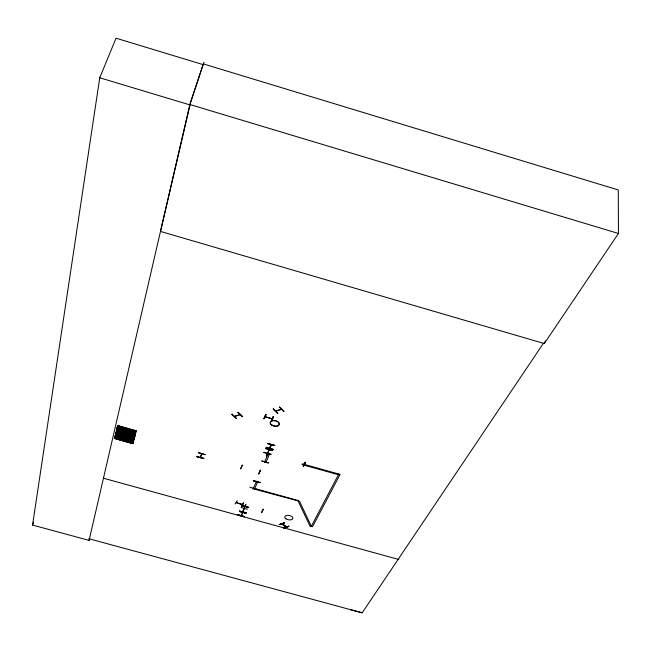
<?xml version="1.0" encoding="UTF-8"?>
<svg xmlns="http://www.w3.org/2000/svg" width="651" height="651" viewBox="0 0 651 651"><rect width="100%" height="100%" fill="white"/><g stroke="black" fill="none" stroke-linecap="round" stroke-linejoin="round"><path stroke-width="0.98" d="M242.742 511.743L244.092 508.488M242.961 511.8L243.197 511.051M244.361 508.537L243.922 508.805L244.263 508.496M244.337 508.594L243.059 511.751M245.46 505.721L245.158 506.291M245.687 505.786L245.199 506.299M269.27 449.678L267.374 453.332L267.585 452.933M256.795 481.179L256.868 481.602M268.814 449.955L268.977 449.597M269.734 448.515C274.901 439.156 267.61 449.361 269.937 448.23M271.28 445.072L271.093 444.674M241.057 515.584L242.856 512.549L241.09 515.673M265.055 462.584L265.16 462.251M265.136 462.316L264.688 462.552M241.48 515.429L241.562 514.998M240.186 414.736L234.466 416.51M200.516 457.515L201.598 453.755L200.524 457.474M201.834 453.82L201.688 454.227L201.525 453.771M275.593 411.001L281.403 409.17M275.682 411.163L276.293 410.984M274.73 445.553L267.789 443.583M268.44 463.073L261.686 460.916L268.481 462.837M272.623 450.443L265.763 448.295M280.923 409.324L281.663 409.349L275.78 411.155M256.364 489.202L249.829 487.119M265.714 448.531L272.663 450.223M243.149 511.523L242.978 510.994M89.675 538.491L89.089 540.395L32.55 525.072L99.741 77.778L116.041 38.189L203.047 64.612M241.033 507.528L247.51 509.18M305.449 462.658L303.626 466.376L303.309 465.953M305.124 462.234L305.441 462.666M303.309 466.206L305.164 462.275M288.775 525.984C283.624 529.361 280.703 528.23 288.971 526.464M285.797 526.854L285.822 526.431M285.984 526.374L285.748 526.822M282.371 523.933L282.534 523.876M284.275 523.078L279.246 524.616L284.332 522.769M263.224 509.025L261.71 512.597M262.369 510.889L262.158 510.441M283.803 411.399L279.482 407.103L283.877 411.066M205.13 454.658L198.409 452.51M271.028 454.024L270.873 454.561L264.013 452.575M272.972 449.662L266.047 447.75L273.103 449.214L272.964 449.703M267.83 443.372L274.771 445.317M268.293 452.274L266.267 455.936L268.367 451.949M273.51 408.625L273.103 409.056L277.432 413.328L277.839 412.897M266.21 447.229L273.054 449.434M271.776 420.937L273.518 416.843L271.377 420.855L273.192 416.437M260.131 482.188L259.977 482.7L253.353 480.796L259.985 482.66M266.715 455.716L266.308 455.903M260.416 470.055L258.862 473.668M264.16 452.103L263.997 452.64M253.345 480.829L253.499 480.316M248.609 507.096L248.462 507.585L242.05 505.737M252.767 488.714L252.938 488.323M244.304 507.804L245.899 504.492L244.54 507.577M264.33 418.495L263.867 418.707L266.039 414.386M244.434 516.308L244.28 516.788M239.601 511.271L245.956 513.102M245.972 512.825L246.119 512.337M242.18 505.298L242.034 505.794M241.318 506.25L243.612 502.897L241.667 506.364L241.391 505.933M241.342 514.933L241.195 515.372M238.103 514.485L237.949 514.974L244.288 516.756M239.723 510.587L239.576 511.076L246.054 512.646M241.684 504.525L241.846 504.029M236.997 502.336L236.752 502.832L236.923 502.442M237.338 500.676L235.076 503.98M242.367 465.026L240.634 468.932L242.278 465.286M89.089 540.395L189.799 104.494L618.45 233.481L618.279 189.962L203.283 63.888L189.677 104.835L99.741 77.778M238.03 412.197L242.465 416.396M231.886 414.394L236.28 418.626L236.679 418.202M231.846 414.443L232.244 414.02M203.853 458.117L203.698 458.638L196.952 456.733L197.098 456.213M270.971 454.292L264.094 452.372M253.442 480.576L260.05 482.513M117.025 428.163L116.854 428.806L135.416 434.095L135.628 433.354L117.025 428.138L135.603 433.452M117.123 427.471L135.725 432.736M135.823 432.37L117.229 427.04L117.066 427.715L135.652 432.98L135.856 432.272L117.237 427.072M117.473 426.169L136.1 431.45L136.303 430.734L117.636 425.518L117.473 426.169L136.092 431.483M136.197 431.108L117.579 425.762L136.173 431.198M115.886 432.769L134.358 438.033L115.935 432.638M116.293 431.239L134.798 436.52L116.342 431.108M116.513 430.099L135.042 435.389L116.553 429.969M116.936 428.537L135.53 433.696M133.658 440.776L115.276 435.413L133.691 440.654M115.577 434.29L134.025 439.515L134.228 438.815L115.74 433.656L115.577 434.298L134.016 439.547M134.082 439.311L115.675 433.892L134.122 439.181M114.56 438.44L114.755 437.708L133.121 442.932L132.91 443.665L114.56 438.448L132.91 443.656M114.617 438.204L132.975 443.429L114.666 438.074M114.958 436.935L133.349 442.135L133.553 441.435L115.162 436.203L114.958 436.935M133.422 441.891L115.064 436.536L133.455 441.769M115.113 436.333L133.52 441.533M203.698 458.621L196.96 456.677M203.779 458.377L197.025 456.506M134.187 438.945L115.74 433.631M134.847 436.349L116.301 431.206M134.912 436.113L134.733 436.748L116.244 431.45L116.383 430.872L134.92 436.105L116.399 430.816M203.991 62.203L190.743 102.093L160.48 231.422L544.309 343.557L545.4 340.701M32.55 525.072L33.518 522.24M198.327 452.827L205.179 454.536M263.907 418.674L265.608 414.573M265.917 414.646L264.168 418.756L265.966 414.72M265.925 416.9L265.112 416.884M115.683 433.924L134.098 439.27M265.689 448.612L272.688 450.321M267.756 443.697L274.706 445.642M271.459 420.823L273.2 416.73M267.659 453.381L269.294 449.638M254.492 489.17L257.487 482.179L256.193 481.821L253.215 488.82L299.509 501.278L311.324 526.293L312.57 526.635L340.115 474.408L302.414 463.862L302.072 464.586L338.422 474.75M259.586 472.089L259.537 472.244M258.789 473.985L260.392 470.299L258.829 473.936M261.653 512.622L263.338 509.375M303.244 466.271L305.14 462.527M338.797 474.034L311.324 526.293L310.088 526.309L298.248 501.303L298.573 500.635L254.777 488.494M277.725 413.19L273.42 408.885L277.765 413.222M232.13 414.305L236.606 418.528M350.49 609.678L362.2 612.811L543.422 343.297L544.309 343.557M618.45 233.481L544.26 343.622L543.382 343.362M281.785 523.982L286.237 527.18M284.243 522.997L279.255 524.584M236.215 502.474L242.375 504.761M234.409 416.306L239.999 414.557M265.144 416.705L272.281 418.748M272.191 418.902L271.557 418.748M304.123 464.488L303.431 464.293M283.982 527.937L288.792 526.301L283.934 527.994M237.957 412.522L242.384 416.721M272.118 418.878L265.169 416.884M236.28 502.499L242.449 504.655M281.964 523.909L286.342 527.041M283.869 411.326L279.548 407.03M238.022 412.449L242.473 416.656M88.805 538.711L362.2 612.811M103.476 478.225L398.851 559.51M304.05 464.293L303.496 464.334M268.188 454.292L267.577 454.284M268.131 454.422L267.439 454.227M243.572 503.142L241.383 506.185M245.915 513.313L239.56 511.483L245.972 513.232M248.544 507.349L242.099 505.615L248.544 507.406M244.369 516.56L238.022 514.803L244.369 516.56M115.837 432.972L134.293 438.261L134.505 437.529L116.024 432.264L115.829 433.005M116.456 430.311L116.651 429.603L135.188 434.884L134.977 435.625L116.456 430.311M115.178 435.779L133.593 441.02L133.789 440.32L115.373 435.08L115.17 435.812M267.878 454.382L264.688 461.868L266.015 462.243L269.213 454.756L267.878 454.382M268.212 452.201L266.56 455.977L268.245 452.201M282.664 524.153L286.106 526.618L282.656 524.136M285.96 518.814A4.158 2.197 11.2 0 0 292.795 518.725A4.158 2.197 11.2 0 0 287.693 515.315A4.158 2.197 11.2 0 0 285.96 518.814M271.63 425.013A4.606 2.71 12 0 0 279.181 424.712A4.606 2.71 12 0 0 273.485 420.644A4.606 2.71 12 0 0 271.63 425.013M271.646 424.883A4.638 2.726 12 0 0 279.238 424.574A4.638 2.726 12 0 0 273.51 420.489A4.638 2.726 12 0 0 271.646 424.883"/></g></svg>
